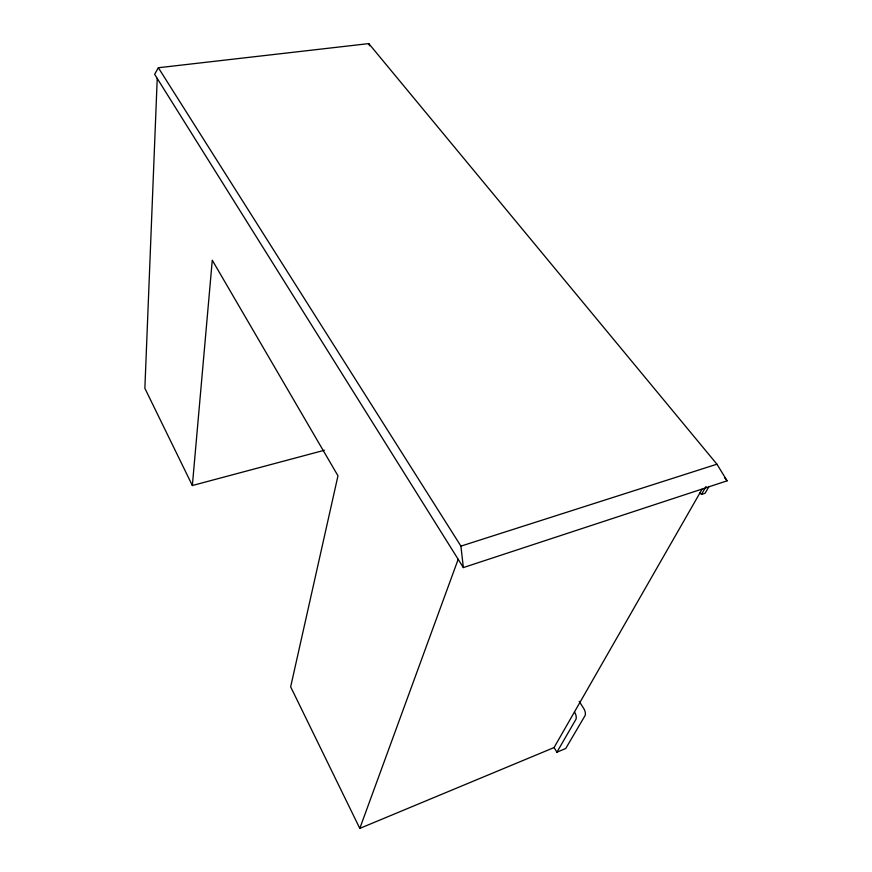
<?xml version="1.0" encoding="UTF-8"?>
<svg xmlns="http://www.w3.org/2000/svg" width="872" height="872" viewBox="0 0 872 872"><rect width="100%" height="100%" fill="white"/><g stroke="black" fill="none" stroke-linecap="round" stroke-linejoin="round"><path stroke-width="1.31" d="M157.233 78.447L144.872 388.302L192.352 485.519L324.34 450.268M192.352 485.519L212.278 260.227L337.976 475.818L290.659 686.831L359.798 828.4L554.058 747.566L702.004 489.29M359.798 828.4L458.171 559.301M158.355 67.743L154.627 74.294L463.348 567.574L727.128 480.821L716.937 464.198L368.791 43.6L158.355 67.743L460.917 546.123L463.348 567.574M700.053 492.68L701.47 494.435L706.015 486.522M709.034 486.445L705.121 493.225L701.47 494.435M554.058 747.566L556.903 752.198L575.891 719.433A5.853 2.703 66.7 0 0 574.474 711.923M556.903 752.198L565.721 748.503L585.003 715.716A5.832 2.736 66.5 0 0 583.597 708.228L579.182 701.361M460.917 546.123L716.937 464.198M724.523 477.66L727.128 480.821M368.791 43.6L369.543 45.769"/></g></svg>
